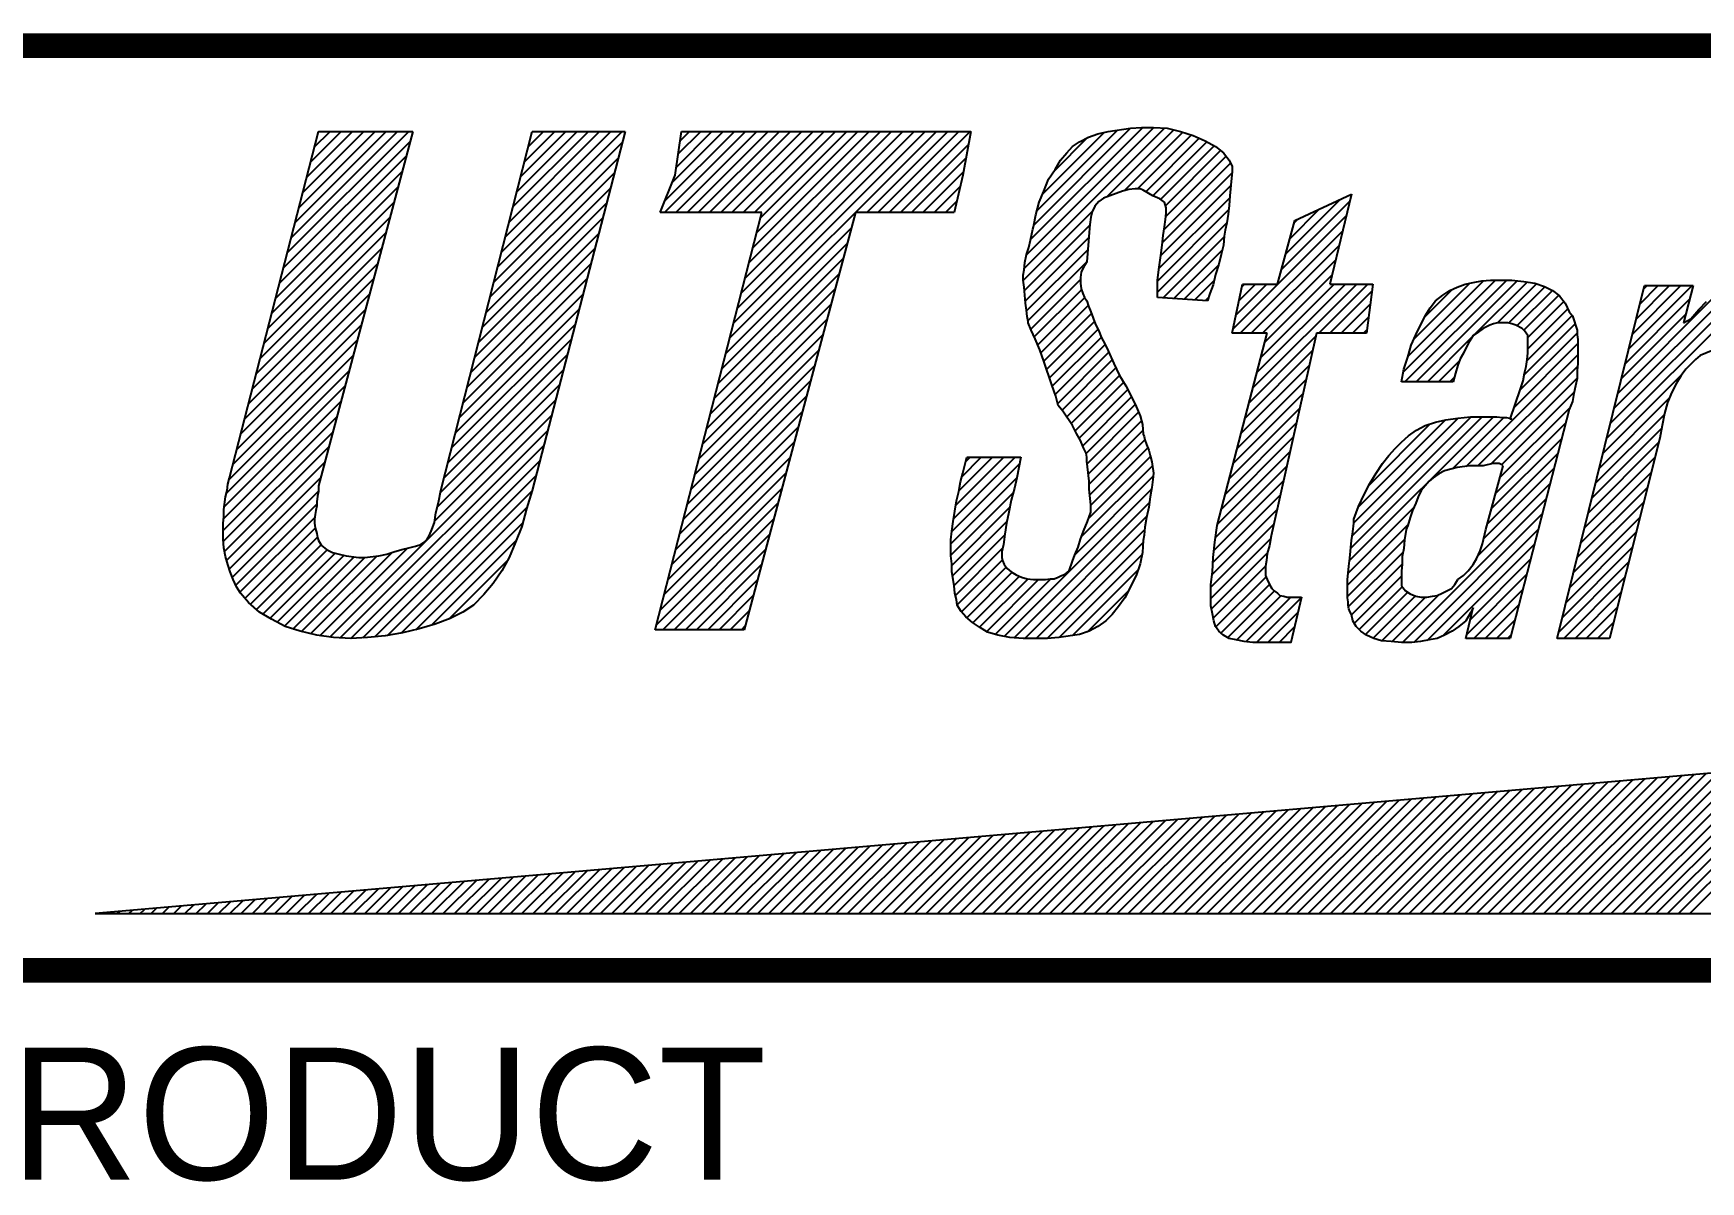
# Model space of a CAD drawing. Header units: millimetres. Extents: x 0 to 297, y 0 to 210.
# Drawn here: x 249.24 to 271.95, y 35.32 to 50.97 of the extents above; entities that cross this region are included whole.
import ezdxf
from ezdxf.enums import TextEntityAlignment as Align

# ---------------------------------------------------------------- set-up
doc = ezdxf.new("R2010")
doc.units = ezdxf.units.MM
doc.header["$LTSCALE"] = 16.335
doc.layers.get('0').update_dxf_attribs({"linetype": 'CONTINUOUS'})
doc.styles.get("Standard").update_dxf_attribs({"font": 'txt', "width": 0.8})

msp = doc.modelspace()

# ---------------------------------------------------------------- linework, layer by layer
at = {"color": 5, "linetype": 'CONTINUOUS'}
for p, q in [((251.909, 44.911), (253.121, 49.63)), ((252.696, 47.974), (254.352, 49.63)), ((252.749, 48.18), (254.199, 49.63)), ((252.802, 48.385), (254.046, 49.63)), ((252.855, 48.591), (253.893, 49.63)), ((252.908, 48.797), (253.74, 49.63)), ((252.96, 49.003), (253.587, 49.63)), ((253.013, 49.209), (253.434, 49.63)), ((253.066, 49.415), (253.281, 49.63)), ((253.119, 49.62), (253.128, 49.63)), ((253.121, 49.63), (254.409, 49.63)), ((254.409, 49.63), (253.121, 44.802)), ((254.788, 44.737), (256.033, 49.63)), ((255.615, 47.986), (257.258, 49.63)), ((255.667, 48.191), (257.105, 49.63)), ((255.719, 48.396), (256.952, 49.63)), ((255.771, 48.602), (256.799, 49.63)), ((255.824, 48.807), (256.646, 49.63)), ((255.876, 49.012), (256.493, 49.63)), ((255.928, 49.217), (256.34, 49.63)), ((255.98, 49.422), (256.187, 49.63)), ((256.032, 49.627), (256.034, 49.63)), ((256.033, 49.63), (257.299, 49.63)), ((257.299, 49.63), (256.033, 44.737)), ((257.837, 48.526), (258.941, 49.63)), ((257.838, 48.679), (258.788, 49.63)), ((257.941, 48.936), (258.635, 49.63)), ((257.981, 49.034), (258.068, 49.63)), ((257.99, 48.526), (259.094, 49.63)), ((257.997, 49.145), (258.482, 49.63)), ((258.023, 49.324), (258.329, 49.63)), ((258.049, 49.503), (258.176, 49.63)), ((258.068, 49.63), (262.007, 49.63)), ((258.143, 48.526), (259.247, 49.63)), ((258.296, 48.526), (259.4, 49.63)), ((258.449, 48.526), (259.553, 49.63)), ((258.602, 48.526), (259.706, 49.63)), ((258.723, 46.812), (261.541, 49.63)), ((258.755, 48.526), (259.859, 49.63)), ((258.776, 47.017), (261.388, 49.63)), ((258.828, 47.223), (261.235, 49.63)), ((258.881, 47.428), (261.082, 49.63)), ((258.908, 48.526), (260.012, 49.63)), ((258.933, 47.633), (260.929, 49.63)), ((258.986, 47.839), (260.776, 49.63)), ((259.038, 48.044), (260.623, 49.63)), ((259.06, 48.526), (260.164, 49.63)), ((259.09, 48.25), (260.47, 49.63)), ((259.143, 48.455), (260.317, 49.63)), ((260.59, 48.526), (261.694, 49.63)), ((260.743, 48.526), (261.847, 49.63)), ((260.896, 48.526), (262, 49.63)), ((262.007, 49.63), (261.899, 49.034)), ((262.734, 47.764), (264.646, 49.675)), ((262.764, 47.946), (264.501, 49.683)), ((262.822, 48.157), (264.349, 49.684)), ((262.867, 48.355), (264.185, 49.673)), ((262.909, 48.55), (264.007, 49.648)), ((262.988, 48.782), (263.822, 49.616)), ((263.138, 49.085), (263.604, 49.551)), ((263.49, 49.489), (263.609, 49.554)), ((263.609, 49.554), (263.739, 49.597)), ((263.739, 49.597), (263.88, 49.63)), ((263.862, 48.738), (264.775, 49.651)), ((263.88, 49.63), (264.183, 49.673)), ((264.101, 48.824), (264.896, 49.62)), ((264.183, 49.673), (264.334, 49.684)), ((264.28, 48.85), (265.013, 49.583)), ((264.334, 49.684), (264.497, 49.684)), ((264.391, 48.808), (265.12, 49.537)), ((264.497, 49.684), (264.681, 49.673)), ((264.681, 49.673), (264.865, 49.63)), ((264.865, 49.63), (265.038, 49.575)), ((265.038, 49.575), (265.2, 49.5)), ((252.59, 47.562), (254.319, 49.291)), ((252.643, 47.768), (254.375, 49.499)), ((255.563, 47.781), (257.26, 49.479)), ((261.049, 48.526), (261.975, 49.452)), ((263.23, 49.24), (263.317, 49.337)), ((263.317, 49.337), (263.393, 49.424)), ((263.393, 49.424), (263.49, 49.489)), ((264.488, 48.752), (265.223, 49.487)), ((264.592, 48.704), (265.322, 49.434)), ((264.662, 48.62), (265.41, 49.369)), ((264.664, 48.47), (265.485, 49.291)), ((265.2, 49.5), (265.341, 49.424)), ((265.341, 49.424), (265.449, 49.337)), ((265.449, 49.337), (265.525, 49.24)), ((252.537, 47.356), (254.263, 49.082)), ((255.458, 47.371), (257.153, 49.066)), ((255.51, 47.576), (257.207, 49.272)), ((261.202, 48.526), (261.941, 49.265)), ((261.355, 48.526), (261.907, 49.078)), ((263.068, 48.98), (263.155, 49.11)), ((263.155, 49.11), (263.23, 49.24)), ((264.619, 48.118), (265.567, 49.066)), ((264.642, 48.294), (265.546, 49.198)), ((265.525, 49.24), (265.568, 49.153)), ((265.568, 49.078), (265.557, 48.991)), ((265.568, 49.153), (265.568, 49.078)), ((252.485, 47.15), (254.208, 48.873)), ((255.406, 47.165), (257.1, 48.859)), ((257.775, 48.526), (257.981, 49.034)), ((261.508, 48.526), (261.863, 48.881)), ((261.899, 49.034), (261.78, 48.526)), ((263.003, 48.818), (263.068, 48.98)), ((264.161, 48.839), (264.075, 48.818)), ((264.248, 48.85), (264.161, 48.839)), ((264.313, 48.85), (264.248, 48.85)), ((264.356, 48.829), (264.313, 48.85)), ((264.486, 48.753), (264.356, 48.829)), ((264.594, 47.941), (265.549, 48.895)), ((265.557, 48.991), (265.536, 48.753)), ((252.432, 46.944), (254.152, 48.665)), ((255.354, 46.96), (257.046, 48.653)), ((261.661, 48.526), (261.817, 48.681)), ((262.895, 48.493), (262.938, 48.666)), ((262.938, 48.666), (263.003, 48.818)), ((263.696, 48.612), (263.663, 48.536)), ((263.75, 48.677), (263.696, 48.612)), ((263.815, 48.72), (263.75, 48.677)), ((264.075, 48.818), (263.815, 48.72)), ((264.583, 48.71), (264.486, 48.753)), ((264.571, 47.764), (265.534, 48.727)), ((264.648, 48.666), (264.583, 48.71)), ((264.67, 48.591), (264.648, 48.666)), ((265.525, 48.623), (265.514, 48.504)), ((265.536, 48.753), (265.525, 48.623)), ((266.24, 47.751), (267.169, 48.68)), ((266.298, 47.962), (267.04, 48.704)), ((266.423, 48.417), (267.192, 48.775)), ((267.192, 48.775), (266.9, 47.551)), ((252.379, 46.739), (254.096, 48.456)), ((255.302, 46.755), (256.993, 48.447)), ((257.71, 42.843), (259.161, 48.526)), ((259.161, 48.526), (257.775, 48.526)), ((260.438, 48.526), (258.923, 42.843)), ((261.78, 48.526), (260.438, 48.526)), ((262.722, 47.599), (263.666, 48.542)), ((262.862, 48.331), (262.895, 48.493)), ((263.642, 48.461), (263.631, 48.363)), ((263.663, 48.536), (263.642, 48.461)), ((264.551, 47.592), (265.519, 48.56)), ((264.551, 47.439), (265.491, 48.379)), ((264.648, 48.331), (264.659, 48.428)), ((264.659, 48.428), (264.67, 48.515)), ((264.67, 48.515), (264.67, 48.591)), ((265.493, 48.385), (265.471, 48.287)), ((265.514, 48.504), (265.493, 48.385)), ((265.58, 46.939), (267.121, 48.479)), ((266.185, 47.551), (266.423, 48.417)), ((266.356, 48.173), (266.754, 48.571)), ((266.414, 48.384), (266.468, 48.438)), ((252.326, 46.533), (254.041, 48.248)), ((255.249, 46.55), (256.94, 48.24)), ((258.671, 46.606), (260.383, 48.318)), ((262.737, 47.461), (263.63, 48.353)), ((262.751, 47.322), (263.614, 48.184)), ((262.797, 48.049), (262.819, 48.147)), ((262.819, 48.147), (262.841, 48.233)), ((262.841, 48.233), (262.852, 48.298)), ((262.852, 48.298), (262.862, 48.331)), ((263.62, 48.255), (263.609, 48.136)), ((263.631, 48.363), (263.62, 48.255)), ((264.616, 48.082), (264.627, 48.212)), ((264.627, 48.212), (264.648, 48.331)), ((264.628, 47.363), (265.459, 48.194)), ((265.46, 48.201), (265.449, 48.082)), ((265.471, 48.287), (265.46, 48.201)), ((265.675, 46.88), (267.073, 48.278)), ((252.273, 46.327), (253.985, 48.039)), ((255.197, 46.345), (256.886, 48.034)), ((258.619, 46.401), (260.327, 48.11)), ((262.743, 47.844), (262.765, 47.952)), ((262.765, 47.952), (262.797, 48.049)), ((262.766, 47.184), (263.6, 48.017)), ((263.609, 48.136), (263.588, 47.855)), ((264.573, 47.779), (264.594, 47.941)), ((264.594, 47.941), (264.616, 48.082)), ((264.772, 47.353), (265.432, 48.014)), ((265.417, 47.952), (265.384, 47.822)), ((265.449, 48.082), (265.417, 47.952)), ((265.828, 46.88), (267.025, 48.077)), ((252.22, 46.121), (253.929, 47.83)), ((255.145, 46.14), (256.833, 47.827)), ((258.514, 45.99), (260.216, 47.692)), ((258.566, 46.196), (260.271, 47.901)), ((262.722, 47.671), (262.733, 47.746)), ((262.733, 47.746), (262.743, 47.844)), ((262.785, 47.05), (263.584, 47.849)), ((263.512, 47.714), (263.501, 47.638)), ((263.544, 47.779), (263.512, 47.714)), ((263.588, 47.855), (263.544, 47.779)), ((264.551, 47.606), (264.573, 47.779)), ((264.915, 47.344), (265.38, 47.809)), ((265.384, 47.822), (265.341, 47.681)), ((265.981, 46.88), (266.977, 47.876)), ((252.167, 45.915), (253.874, 47.622)), ((255.093, 45.935), (256.779, 47.621)), ((258.461, 45.785), (260.16, 47.484)), ((262.722, 47.606), (262.722, 47.671)), ((262.733, 47.508), (262.722, 47.606)), ((262.743, 47.4), (262.733, 47.508)), ((262.825, 46.936), (263.501, 47.612)), ((262.872, 46.831), (263.516, 47.474)), ((263.501, 47.638), (263.501, 47.562)), ((263.501, 47.562), (263.512, 47.487)), ((263.512, 47.487), (263.533, 47.422)), ((264.551, 47.367), (264.551, 47.606)), ((265.059, 47.335), (265.322, 47.598)), ((265.308, 47.541), (265.265, 47.422)), ((265.341, 47.681), (265.308, 47.541)), ((265.568, 46.88), (265.709, 47.551)), ((265.621, 47.132), (266.04, 47.551)), ((265.662, 47.326), (265.887, 47.551)), ((265.702, 47.519), (265.734, 47.551)), ((265.709, 47.551), (266.185, 47.551)), ((265.851, 46.139), (267.264, 47.551)), ((265.905, 46.346), (267.111, 47.551)), ((265.959, 46.552), (266.958, 47.551)), ((266.013, 46.759), (266.929, 47.675)), ((266.746, 46.88), (267.417, 47.551)), ((266.9, 47.551), (267.484, 47.551)), ((267.484, 47.551), (267.397, 46.88)), ((267.898, 46.35), (269.154, 47.606)), ((267.921, 46.22), (269.307, 47.606)), ((267.964, 46.568), (268.992, 47.597)), ((268.041, 46.798), (268.807, 47.565)), ((268.074, 46.22), (269.45, 47.596)), ((268.189, 47.1), (268.57, 47.481)), ((268.436, 47.4), (268.534, 47.465)), ((268.534, 47.465), (268.631, 47.508)), ((268.631, 47.508), (268.74, 47.551)), ((268.74, 47.551), (268.848, 47.573)), ((268.848, 47.573), (268.967, 47.595)), ((268.866, 46.859), (269.585, 47.578)), ((268.967, 47.595), (269.086, 47.606)), ((269.086, 47.606), (269.378, 47.606)), ((269.181, 47.021), (269.715, 47.555)), ((269.332, 47.019), (269.829, 47.516)), ((269.378, 47.606), (269.54, 47.584)), ((269.447, 46.981), (269.93, 47.465)), ((269.54, 47.584), (269.692, 47.562)), ((269.692, 47.562), (269.822, 47.519)), ((269.822, 47.519), (269.93, 47.465)), ((269.93, 47.465), (270.027, 47.389)), ((269.995, 42.724), (271.186, 47.53)), ((270.671, 45.451), (272.763, 47.543)), ((270.721, 45.655), (272.663, 47.597)), ((270.771, 45.858), (272.482, 47.569)), ((270.973, 46.671), (271.831, 47.53)), ((271.023, 46.875), (271.678, 47.53)), ((271.074, 47.078), (271.525, 47.53)), ((271.124, 47.281), (271.372, 47.53)), ((271.174, 47.485), (271.219, 47.53)), ((271.186, 47.53), (271.846, 47.53)), ((271.846, 47.53), (271.716, 47.021)), ((252.114, 45.709), (253.818, 47.413)), ((255.041, 45.729), (256.726, 47.415)), ((258.409, 45.58), (260.105, 47.275)), ((262.754, 47.292), (262.743, 47.4)), ((262.765, 47.194), (262.754, 47.292)), ((262.919, 46.724), (263.558, 47.364)), ((262.963, 46.615), (263.606, 47.259)), ((263.533, 47.422), (263.555, 47.367)), ((263.555, 47.367), (263.588, 47.324)), ((263.588, 47.324), (263.609, 47.248)), ((263.609, 47.248), (263.642, 47.173)), ((265.233, 47.324), (264.551, 47.367)), ((265.203, 47.326), (265.248, 47.371)), ((265.265, 47.422), (265.233, 47.324)), ((266.899, 46.88), (267.471, 47.453)), ((267.052, 46.88), (267.449, 47.277)), ((268.263, 47.227), (268.339, 47.324)), ((268.339, 47.324), (268.436, 47.4)), ((269.542, 46.923), (270.017, 47.398)), ((269.595, 46.823), (270.086, 47.314)), ((270.027, 47.389), (270.103, 47.292)), ((270.103, 47.292), (270.157, 47.173)), ((270.822, 46.061), (272.212, 47.452)), ((270.923, 46.468), (271.798, 47.344)), ((271.922, 47.205), (272.03, 47.313)), ((252.061, 45.504), (253.762, 47.204)), ((254.988, 45.524), (256.672, 47.208)), ((258.356, 45.374), (260.049, 47.067)), ((262.776, 47.108), (262.765, 47.194)), ((262.787, 47.043), (262.776, 47.108)), ((262.787, 47.021), (262.787, 47.043)), ((262.83, 46.924), (262.787, 47.021)), ((263.003, 46.502), (263.65, 47.15)), ((263.041, 46.388), (263.692, 47.039)), ((263.642, 47.173), (263.707, 46.999)), ((267.205, 46.88), (267.426, 47.101)), ((268.068, 46.859), (268.198, 47.119)), ((268.198, 47.119), (268.263, 47.227)), ((269.129, 47.01), (269.075, 46.989)), ((269.183, 47.021), (269.129, 47.01)), ((269.324, 47.021), (269.183, 47.021)), ((269.378, 47.01), (269.324, 47.021)), ((269.432, 46.989), (269.378, 47.01)), ((269.582, 46.504), (270.199, 47.121)), ((269.595, 46.67), (270.139, 47.214)), ((270.157, 47.173), (270.201, 47.119)), ((270.201, 47.119), (270.266, 46.924)), ((270.872, 46.265), (271.746, 47.139)), ((271.716, 47.021), (271.813, 47.075)), ((271.813, 47.075), (271.922, 47.205)), ((251.956, 45.092), (253.651, 46.787)), ((252.009, 45.298), (253.707, 46.996)), ((254.884, 45.114), (256.566, 46.796)), ((254.936, 45.319), (256.619, 47.002)), ((258.304, 45.169), (259.993, 46.858)), ((262.884, 46.805), (262.83, 46.924)), ((262.949, 46.653), (262.884, 46.805)), ((263.079, 46.273), (263.74, 46.933)), ((263.118, 46.159), (263.784, 46.824)), ((263.707, 46.999), (263.75, 46.913)), ((263.75, 46.913), (263.782, 46.826)), ((263.782, 46.826), (263.837, 46.729)), ((265.363, 44.261), (266.044, 46.88)), ((266.044, 46.88), (265.568, 46.88)), ((265.798, 45.932), (266.707, 46.841)), ((266.716, 46.88), (266.131, 44.261)), ((267.397, 46.88), (266.716, 46.88)), ((267.358, 46.88), (267.403, 46.926)), ((268.004, 46.718), (268.068, 46.859)), ((268.227, 46.22), (268.837, 46.83)), ((268.848, 46.848), (268.783, 46.74)), ((268.902, 46.88), (268.848, 46.848)), ((268.988, 46.945), (268.902, 46.88)), ((269.075, 46.989), (268.988, 46.945)), ((269.519, 46.945), (269.432, 46.989)), ((269.492, 46.109), (270.266, 46.882)), ((269.551, 46.913), (269.519, 46.945)), ((269.547, 46.316), (270.238, 47.007)), ((269.595, 46.848), (269.551, 46.913)), ((269.595, 46.61), (269.595, 46.848)), ((270.266, 46.924), (270.266, 46.859)), ((270.266, 46.859), (270.276, 46.794)), ((270.276, 46.794), (270.276, 46.469)), ((251.903, 44.886), (253.595, 46.579)), ((254.832, 44.909), (256.512, 46.589)), ((258.252, 44.963), (259.938, 46.649)), ((263.003, 46.502), (262.949, 46.653)), ((263.158, 46.046), (263.838, 46.726)), ((263.191, 45.925), (263.888, 46.623)), ((263.837, 46.729), (263.88, 46.642)), ((263.88, 46.642), (263.956, 46.469)), ((265.744, 45.725), (266.663, 46.644)), ((267.906, 46.393), (267.96, 46.556)), ((267.96, 46.556), (268.004, 46.718)), ((268.718, 46.61), (268.675, 46.534)), ((268.783, 46.74), (268.718, 46.61)), ((268.757, 45.067), (270.276, 46.587)), ((269.413, 45.876), (270.276, 46.74)), ((269.584, 46.523), (269.595, 46.61)), ((271.943, 46.577), (271.878, 46.523)), ((272.095, 46.642), (271.943, 46.577)), ((251.867, 44.697), (253.54, 46.37)), ((254.782, 44.706), (256.459, 46.383)), ((258.199, 44.758), (259.882, 46.441)), ((263.111, 46.177), (263.003, 46.502)), ((263.251, 45.833), (263.935, 46.517)), ((263.314, 45.743), (263.983, 46.411)), ((263.956, 46.469), (264.031, 46.307)), ((265.69, 45.518), (266.619, 46.447)), ((267.874, 46.22), (267.906, 46.393)), ((268.38, 46.22), (268.663, 46.503)), ((268.61, 46.339), (268.577, 46.22)), ((268.642, 46.447), (268.61, 46.339)), ((268.675, 46.534), (268.642, 46.447)), ((268.916, 45.073), (270.272, 46.429)), ((269.53, 46.231), (269.551, 46.339)), ((269.551, 46.339), (269.573, 46.426)), ((269.573, 46.426), (269.584, 46.523)), ((270.276, 46.469), (270.266, 46.372)), ((270.266, 46.372), (270.266, 46.263)), ((271.748, 46.393), (271.683, 46.307)), ((271.878, 46.523), (271.748, 46.393)), ((251.838, 44.515), (253.484, 46.161)), ((254.741, 44.512), (256.405, 46.176)), ((258.147, 44.553), (259.826, 46.232)), ((263.165, 46.025), (263.111, 46.177)), ((263.375, 45.651), (264.031, 46.307)), ((263.429, 45.552), (264.089, 46.212)), ((263.483, 45.452), (264.145, 46.115)), ((264.031, 46.307), (264.118, 46.166)), ((264.118, 46.166), (264.194, 46.025)), ((265.636, 45.312), (266.575, 46.251)), ((268.577, 46.22), (267.874, 46.22)), ((268.533, 46.22), (268.594, 46.281)), ((269.095, 45.1), (270.266, 46.27)), ((269.356, 45.712), (269.497, 46.123)), ((269.497, 46.123), (269.53, 46.231)), ((270.244, 46.166), (270.222, 46.058)), ((270.266, 46.263), (270.244, 46.166)), ((270.62, 45.248), (271.697, 46.325)), ((271.619, 46.199), (271.554, 46.08)), ((271.683, 46.307), (271.619, 46.199)), ((251.83, 44.355), (253.428, 45.953)), ((254.705, 44.323), (256.352, 45.97)), ((258.094, 44.347), (259.771, 46.024)), ((263.198, 45.896), (263.165, 46.025)), ((263.263, 45.82), (263.198, 45.896)), ((263.532, 45.349), (264.198, 46.015)), ((263.578, 45.242), (264.247, 45.911)), ((264.194, 46.025), (264.259, 45.885)), ((264.259, 45.885), (264.313, 45.755)), ((265.582, 45.105), (266.531, 46.054)), ((269.238, 45.089), (270.226, 46.078)), ((270.201, 45.95), (270.157, 45.841)), ((270.222, 46.058), (270.201, 45.95)), ((270.57, 45.045), (271.522, 45.996)), ((271.499, 45.939), (271.456, 45.787)), ((271.554, 46.08), (271.499, 45.939)), ((251.823, 44.194), (253.373, 45.744)), ((253.277, 42.742), (256.299, 45.764)), ((258.042, 44.142), (259.715, 45.815)), ((263.393, 45.625), (263.263, 45.82)), ((263.592, 45.104), (264.292, 45.804)), ((263.609, 44.967), (264.331, 45.689)), ((264.313, 45.755), (264.345, 45.636)), ((265.475, 44.691), (266.443, 45.66)), ((265.528, 44.898), (266.487, 45.857)), ((267.167, 43.783), (269.128, 45.744)), ((267.182, 43.952), (268.975, 45.744)), ((267.205, 44.127), (268.822, 45.744)), ((267.224, 44.299), (268.648, 45.723)), ((267.287, 44.515), (268.47, 45.699)), ((268.198, 45.625), (268.339, 45.668)), ((268.339, 45.668), (268.48, 45.701)), ((268.48, 45.701), (268.642, 45.722)), ((268.574, 45.037), (269.27, 45.733)), ((268.642, 45.722), (268.815, 45.744)), ((268.815, 45.744), (269.172, 45.744)), ((269.157, 44.703), (270.11, 45.655)), ((269.172, 45.744), (269.248, 45.733)), ((269.215, 44.914), (270.167, 45.866)), ((269.248, 45.733), (269.302, 45.733)), ((269.302, 45.733), (269.346, 45.722)), ((269.346, 45.722), (269.378, 45.712)), ((270.157, 45.841), (269.356, 42.724)), ((269.378, 45.712), (269.356, 45.712)), ((270.52, 44.841), (271.454, 45.776)), ((271.456, 45.787), (271.424, 45.625)), ((251.826, 44.044), (253.317, 45.535)), ((253.419, 42.731), (256.245, 45.557)), ((257.99, 43.936), (259.66, 45.607)), ((263.447, 45.517), (263.393, 45.625)), ((263.501, 45.419), (263.447, 45.517)), ((263.544, 45.322), (263.501, 45.419)), ((263.62, 44.825), (264.352, 45.557)), ((263.628, 44.68), (264.378, 45.43)), ((264.345, 45.636), (264.356, 45.506)), ((264.356, 45.506), (264.367, 45.473)), ((264.367, 45.473), (264.378, 45.43)), ((264.378, 45.43), (264.399, 45.365)), ((265.421, 44.484), (266.399, 45.463)), ((267.428, 44.809), (268.264, 45.645)), ((267.874, 45.398), (267.971, 45.484)), ((267.971, 45.484), (268.079, 45.56)), ((268.079, 45.56), (268.198, 45.625)), ((269.099, 44.492), (270.057, 45.449)), ((270.469, 44.638), (271.416, 45.585)), ((271.391, 45.452), (270.709, 42.724)), ((271.424, 45.625), (271.391, 45.452)), ((251.843, 43.908), (253.261, 45.327)), ((253.565, 42.724), (256.192, 45.351)), ((257.937, 43.731), (259.604, 45.398)), ((263.577, 45.246), (263.544, 45.322)), ((263.588, 45.192), (263.577, 45.246)), ((263.613, 44.359), (264.456, 45.203)), ((263.642, 44.541), (264.419, 45.319)), ((264.399, 45.365), (264.432, 45.289)), ((264.432, 45.289), (264.453, 45.214)), ((264.453, 45.214), (264.475, 45.127)), ((265.367, 44.278), (266.355, 45.266)), ((267.614, 45.105), (267.7, 45.214)), ((267.7, 45.214), (267.787, 45.311)), ((267.787, 45.311), (267.874, 45.398)), ((269.041, 44.281), (270.004, 45.243)), ((270.419, 44.435), (271.376, 45.392)), ((251.872, 43.784), (253.206, 45.118)), ((253.726, 42.732), (256.138, 45.144)), ((257.832, 43.32), (259.493, 44.981)), ((257.885, 43.526), (259.548, 45.189)), ((261.747, 44.176), (262.672, 45.101)), ((261.776, 44.358), (262.61, 45.192)), ((261.804, 44.538), (262.457, 45.192)), ((261.846, 44.734), (262.304, 45.192)), ((261.867, 44.856), (261.899, 44.976)), ((261.886, 44.926), (262.151, 45.192)), ((261.899, 44.976), (261.953, 45.192)), ((261.938, 45.132), (261.998, 45.192)), ((261.953, 45.192), (262.689, 45.192)), ((262.689, 45.192), (262.635, 44.911)), ((263.512, 44.106), (264.482, 45.076)), ((263.588, 45.138), (263.588, 45.192)), ((263.598, 45.062), (263.588, 45.138)), ((263.62, 44.867), (263.598, 45.062)), ((264.475, 45.127), (264.497, 44.976)), ((264.497, 44.976), (264.486, 44.889)), ((265.339, 44.097), (266.311, 45.069)), ((267.441, 44.835), (267.527, 44.976)), ((267.527, 44.976), (267.614, 45.105)), ((268.458, 45.008), (268.382, 44.965)), ((268.631, 45.051), (268.458, 45.008)), ((268.804, 45.073), (268.631, 45.051)), ((268.988, 45.073), (268.804, 45.073)), ((269.118, 45.105), (268.988, 45.073)), ((268.992, 44.079), (269.951, 45.037)), ((269.021, 44.207), (269.259, 45.073)), ((269.205, 45.105), (269.118, 45.105)), ((269.248, 45.084), (269.205, 45.105)), ((269.259, 45.073), (269.248, 45.084)), ((270.318, 44.028), (271.274, 44.984)), ((270.368, 44.231), (271.325, 45.188)), ((251.877, 44.737), (251.888, 44.824)), ((251.888, 44.824), (251.909, 44.911)), ((251.908, 43.668), (253.15, 44.91)), ((253.121, 44.802), (253.121, 44.727)), ((253.891, 42.744), (256.085, 44.938)), ((257.78, 43.115), (259.437, 44.772)), ((261.737, 44.013), (262.635, 44.911)), ((261.845, 44.727), (261.867, 44.856)), ((262.463, 42.75), (264.471, 44.759)), ((262.603, 44.77), (262.559, 44.608)), ((262.635, 44.911), (262.603, 44.77)), ((263.428, 43.869), (264.491, 44.932)), ((263.62, 44.759), (263.62, 44.867)), ((263.642, 44.543), (263.62, 44.759)), ((264.475, 44.781), (264.453, 44.651)), ((264.486, 44.889), (264.475, 44.781)), ((265.319, 43.923), (266.267, 44.872)), ((267.365, 44.683), (267.441, 44.835)), ((268.252, 44.867), (268.144, 44.737)), ((268.307, 44.911), (268.252, 44.867)), ((268.382, 44.965), (268.307, 44.911)), ((268.916, 43.85), (269.898, 44.832)), ((270.268, 43.825), (271.223, 44.78)), ((251.833, 44.478), (251.855, 44.651)), ((251.855, 44.651), (251.877, 44.737)), ((251.951, 43.557), (253.121, 44.728)), ((251.997, 43.45), (253.1, 44.553)), ((253.1, 44.532), (253.089, 44.467)), ((253.111, 44.662), (253.1, 44.586)), ((253.1, 44.586), (253.1, 44.532)), ((253.121, 44.727), (253.111, 44.662)), ((254.062, 42.762), (256.031, 44.731)), ((254.249, 42.796), (255.964, 44.511)), ((254.723, 44.434), (254.756, 44.575)), ((254.756, 44.575), (254.788, 44.737)), ((256.033, 44.737), (255.957, 44.488)), ((257.727, 42.91), (259.381, 44.564)), ((261.737, 43.86), (262.587, 44.709)), ((261.791, 44.456), (261.813, 44.597)), ((261.813, 44.597), (261.845, 44.727)), ((262.559, 44.608), (262.527, 44.445)), ((262.597, 42.732), (264.442, 44.576)), ((263.642, 44.445), (263.642, 44.543)), ((264.453, 44.651), (264.432, 44.51)), ((265.305, 43.756), (266.223, 44.675)), ((267.224, 44.348), (267.289, 44.521)), ((267.289, 44.521), (267.365, 44.683)), ((267.889, 42.67), (269.845, 44.626)), ((268.068, 44.564), (268.025, 44.467)), ((268.101, 44.651), (268.068, 44.564)), ((268.144, 44.737), (268.101, 44.651)), ((270.217, 43.621), (271.172, 44.577)), ((251.823, 44.294), (251.833, 44.38)), ((251.823, 44.077), (251.823, 44.294)), ((251.833, 44.38), (251.833, 44.478)), ((252.053, 43.354), (253.071, 44.372)), ((253.078, 44.413), (253.067, 44.348)), ((253.067, 44.348), (253.067, 44.294)), ((253.067, 44.294), (253.078, 44.229)), ((253.089, 44.467), (253.078, 44.413)), ((254.448, 42.843), (255.906, 44.3)), ((254.669, 44.207), (254.702, 44.304)), ((254.702, 44.304), (254.723, 44.434)), ((255.957, 44.488), (255.892, 44.25)), ((257.814, 42.843), (259.326, 44.355)), ((261.748, 43.718), (262.54, 44.51)), ((261.748, 44.185), (261.769, 44.315)), ((261.759, 43.576), (262.499, 44.316)), ((261.769, 44.315), (261.791, 44.456)), ((262.494, 44.294), (262.473, 44.142)), ((262.527, 44.445), (262.494, 44.294)), ((262.743, 42.724), (264.403, 44.384)), ((263.544, 44.185), (263.598, 44.315)), ((263.598, 44.315), (263.642, 44.445)), ((264.399, 44.369), (264.378, 44.24)), ((264.432, 44.51), (264.399, 44.369)), ((265.292, 43.591), (266.18, 44.478)), ((267.148, 43.612), (268.043, 44.506)), ((267.213, 44.175), (267.224, 44.294)), ((267.224, 44.294), (267.224, 44.348)), ((267.993, 44.369), (267.96, 44.261)), ((268.025, 44.467), (267.993, 44.369)), ((268.045, 42.673), (269.792, 44.42)), ((270.167, 43.418), (271.121, 44.373)), ((251.833, 43.958), (251.823, 44.077)), ((252.121, 43.269), (253.079, 44.226)), ((252.195, 43.189), (253.109, 44.104)), ((253.078, 44.229), (253.1, 44.153)), ((253.1, 44.153), (253.111, 44.099)), ((253.111, 44.099), (253.121, 44.056)), ((254.561, 44.034), (254.604, 44.077)), ((254.604, 44.077), (254.637, 44.131)), ((254.637, 44.131), (254.669, 44.207)), ((255.892, 44.25), (255.806, 44.034)), ((257.967, 42.843), (259.27, 44.146)), ((261.737, 44.066), (261.748, 44.185)), ((261.737, 43.85), (261.737, 44.066)), ((261.779, 43.444), (262.472, 44.136)), ((262.473, 44.142), (262.451, 44.001)), ((262.896, 42.724), (264.374, 44.202)), ((263.469, 43.969), (263.501, 44.077)), ((263.501, 44.077), (263.544, 44.185)), ((264.367, 44.131), (264.356, 44.056)), ((264.378, 44.24), (264.367, 44.131)), ((265.276, 43.422), (266.136, 44.282)), ((265.276, 43.269), (266.093, 44.086)), ((265.33, 44.034), (265.363, 44.261)), ((266.099, 44.12), (266.077, 43.991)), ((266.131, 44.261), (266.099, 44.12)), ((267.138, 43.448), (267.964, 44.275)), ((267.138, 43.295), (267.918, 44.076)), ((267.192, 44.056), (267.213, 44.175)), ((267.917, 44.066), (267.906, 43.947)), ((267.939, 44.207), (267.917, 44.066)), ((267.96, 44.261), (267.939, 44.207)), ((268.222, 42.697), (269.739, 44.214)), ((268.978, 44.012), (269.021, 44.207)), ((270.117, 43.215), (271.07, 44.169)), ((251.855, 43.839), (251.833, 43.958)), ((251.888, 43.731), (251.855, 43.839)), ((252.277, 43.119), (253.158, 44)), ((252.366, 43.054), (253.242, 43.93)), ((252.461, 42.997), (253.349, 43.885)), ((252.56, 42.943), (253.473, 43.856)), ((252.66, 42.89), (253.607, 43.837)), ((252.893, 42.817), (253.924, 43.848)), ((253.016, 42.787), (254.125, 43.896)), ((253.121, 44.056), (253.165, 43.991)), ((253.143, 42.761), (254.336, 43.954)), ((253.165, 43.991), (253.23, 43.936)), ((253.23, 43.936), (253.316, 43.893)), ((253.316, 43.893), (253.403, 43.872)), ((253.403, 43.872), (253.5, 43.85)), ((253.5, 43.85), (253.673, 43.828)), ((253.749, 43.828), (253.944, 43.85)), ((253.944, 43.85), (254.052, 43.872)), ((254.052, 43.872), (254.15, 43.904)), ((254.15, 43.904), (254.258, 43.936)), ((254.258, 43.936), (254.355, 43.958)), ((254.355, 43.958), (254.442, 43.98)), ((254.442, 43.98), (254.518, 44.001)), ((254.518, 44.001), (254.561, 44.034)), ((254.663, 42.904), (255.814, 44.056)), ((255.806, 44.034), (255.719, 43.828)), ((258.12, 42.843), (259.215, 43.938)), ((261.748, 43.742), (261.737, 43.85)), ((261.799, 43.31), (262.44, 43.951)), ((262.451, 44.001), (262.429, 43.904)), ((262.429, 43.904), (262.429, 43.828)), ((263.049, 42.724), (264.354, 44.03)), ((263.213, 42.736), (264.338, 43.861)), ((263.393, 43.774), (263.425, 43.861)), ((263.425, 43.861), (263.469, 43.969)), ((264.345, 43.893), (264.313, 43.742)), ((264.356, 44.056), (264.345, 43.893)), ((265.285, 43.125), (266.045, 43.885)), ((265.308, 43.828), (265.33, 44.034)), ((266.044, 43.882), (266.034, 43.785)), ((266.077, 43.991), (266.044, 43.882)), ((267.153, 43.157), (267.897, 43.901)), ((267.17, 43.817), (267.192, 44.056)), ((267.906, 43.947), (267.884, 43.839)), ((267.884, 43.839), (267.884, 43.731)), ((268.436, 42.758), (269.686, 44.008)), ((268.902, 43.817), (268.945, 43.915)), ((268.945, 43.915), (268.978, 44.012)), ((270.066, 43.011), (271.019, 43.965)), ((251.92, 43.633), (251.888, 43.731)), ((251.963, 43.525), (251.92, 43.633)), ((252.775, 42.852), (253.752, 43.828)), ((253.673, 43.828), (253.749, 43.828)), ((254.9, 42.988), (255.696, 43.784)), ((255.622, 43.644), (255.503, 43.471)), ((255.719, 43.828), (255.622, 43.644)), ((258.273, 42.843), (259.159, 43.729)), ((261.748, 43.633), (261.748, 43.742)), ((261.769, 43.525), (261.748, 43.633)), ((261.823, 43.181), (262.438, 43.796)), ((261.882, 43.087), (262.49, 43.695)), ((261.954, 43.006), (262.572, 43.625)), ((262.429, 43.828), (262.44, 43.785)), ((262.44, 43.785), (262.462, 43.731)), ((262.462, 43.731), (262.505, 43.677)), ((262.505, 43.677), (262.559, 43.633)), ((262.559, 43.633), (262.624, 43.59)), ((263.295, 43.601), (263.349, 43.644)), ((263.349, 43.644), (263.393, 43.774)), ((263.394, 42.764), (264.283, 43.653)), ((264.313, 43.742), (264.259, 43.579)), ((265.276, 43.46), (265.298, 43.633)), ((265.298, 43.633), (265.308, 43.828)), ((265.311, 42.998), (266.023, 43.71)), ((266.034, 43.785), (266.023, 43.709)), ((266.023, 43.709), (266.023, 43.579)), ((267.138, 43.525), (267.148, 43.612)), ((267.148, 43.612), (267.159, 43.709)), ((267.159, 43.709), (267.17, 43.817)), ((267.193, 43.044), (267.884, 43.736)), ((267.884, 43.731), (267.874, 43.644)), ((267.874, 43.644), (267.874, 43.439)), ((268.718, 43.579), (268.783, 43.644)), ((268.783, 43.644), (268.848, 43.731)), ((268.809, 42.978), (269.633, 43.802)), ((268.848, 43.731), (268.902, 43.817)), ((270.016, 42.808), (270.968, 43.761)), ((252.007, 43.428), (251.963, 43.525)), ((252.061, 43.341), (252.007, 43.428)), ((255.503, 43.471), (255.373, 43.32)), ((258.426, 42.843), (259.103, 43.521)), ((261.78, 43.439), (261.769, 43.525)), ((261.791, 43.341), (261.78, 43.439)), ((262.036, 42.936), (262.671, 43.57)), ((262.128, 42.875), (262.788, 43.534)), ((262.224, 42.817), (262.932, 43.525)), ((262.339, 42.779), (263.096, 43.536)), ((262.624, 43.59), (262.7, 43.558)), ((262.7, 43.558), (262.776, 43.536)), ((262.776, 43.536), (262.862, 43.525)), ((262.862, 43.525), (263.025, 43.525)), ((263.025, 43.525), (263.09, 43.536)), ((263.09, 43.536), (263.144, 43.536)), ((263.144, 43.536), (263.198, 43.558)), ((263.198, 43.558), (263.241, 43.579)), ((263.241, 43.579), (263.295, 43.601)), ((264.259, 43.579), (264.107, 43.276)), ((265.276, 43.168), (265.276, 43.46)), ((265.346, 42.88), (266.029, 43.563)), ((265.415, 42.796), (266.078, 43.459)), ((266.023, 43.579), (266.044, 43.525)), ((266.044, 43.525), (266.077, 43.46)), ((266.077, 43.46), (266.109, 43.406)), ((266.109, 43.406), (266.142, 43.374)), ((267.138, 43.276), (267.138, 43.525)), ((267.232, 42.93), (267.874, 43.572)), ((267.299, 42.844), (267.882, 43.428)), ((267.874, 43.439), (267.928, 43.374)), ((268.491, 43.374), (268.556, 43.406)), ((268.556, 43.406), (268.599, 43.46)), ((268.599, 43.46), (268.642, 43.525)), ((268.642, 43.525), (268.718, 43.579)), ((268.763, 42.779), (269.581, 43.597)), ((268.861, 42.724), (269.528, 43.391)), ((270.085, 42.724), (270.917, 43.557)), ((252.169, 43.211), (252.061, 43.341)), ((252.32, 43.081), (252.169, 43.211)), ((255.232, 43.179), (255.091, 43.081)), ((255.373, 43.32), (255.232, 43.179)), ((258.579, 42.843), (259.048, 43.312)), ((261.813, 43.255), (261.791, 43.341)), ((261.823, 43.179), (261.813, 43.255)), ((261.877, 43.092), (261.823, 43.179)), ((263.598, 42.814), (264.155, 43.371)), ((264.021, 43.157), (263.934, 43.049)), ((264.107, 43.276), (264.021, 43.157)), ((265.298, 43.06), (265.276, 43.168)), ((265.507, 42.735), (266.144, 43.372)), ((265.627, 42.702), (266.231, 43.306)), ((265.756, 42.679), (266.365, 43.287)), ((265.901, 42.67), (266.508, 43.277)), ((266.142, 43.374), (266.185, 43.341)), ((266.185, 43.341), (266.218, 43.309)), ((266.218, 43.309), (266.272, 43.298)), ((266.272, 43.298), (266.315, 43.287)), ((266.315, 43.287), (266.51, 43.287)), ((266.51, 43.287), (266.369, 42.67)), ((267.148, 43.222), (267.138, 43.276)), ((267.148, 43.179), (267.148, 43.222)), ((267.159, 43.125), (267.148, 43.179)), ((267.384, 42.777), (267.96, 43.352)), ((267.488, 42.727), (268.061, 43.301)), ((267.605, 42.692), (268.2, 43.287)), ((267.746, 42.68), (268.389, 43.323)), ((267.928, 43.374), (267.993, 43.33)), ((267.993, 43.33), (268.068, 43.298)), ((268.068, 43.298), (268.144, 43.287)), ((268.144, 43.287), (268.22, 43.287)), ((268.22, 43.287), (268.296, 43.298)), ((268.296, 43.298), (268.361, 43.309)), ((268.361, 43.309), (268.426, 43.341)), ((268.426, 43.341), (268.491, 43.374)), ((269.014, 42.724), (269.475, 43.185)), ((270.238, 42.724), (270.867, 43.353)), ((270.391, 42.724), (270.816, 43.149)), ((252.483, 42.984), (252.32, 43.081)), ((252.667, 42.887), (252.483, 42.984)), ((254.918, 42.995), (254.712, 42.919)), ((255.091, 43.081), (254.918, 42.995)), ((258.732, 42.843), (258.992, 43.104)), ((261.942, 43.016), (261.877, 43.092)), ((262.029, 42.941), (261.942, 43.016)), ((262.126, 42.876), (262.029, 42.941)), ((263.847, 42.962), (263.739, 42.887)), ((263.934, 43.049), (263.847, 42.962)), ((265.319, 42.962), (265.298, 43.06)), ((265.341, 42.887), (265.319, 42.962)), ((266.054, 42.67), (266.462, 43.079)), ((267.17, 43.092), (267.159, 43.125)), ((267.192, 43.049), (267.17, 43.092)), ((267.213, 42.962), (267.192, 43.049)), ((267.257, 42.887), (267.213, 42.962)), ((268.75, 42.962), (268.653, 42.887)), ((268.75, 42.724), (268.848, 43.146)), ((268.815, 43.071), (268.75, 42.962)), ((268.837, 43.114), (268.815, 43.071)), ((268.848, 43.146), (268.837, 43.114)), ((269.167, 42.724), (269.422, 42.979)), ((270.544, 42.724), (270.765, 42.945)), ((252.872, 42.822), (252.667, 42.887)), ((253.1, 42.768), (252.872, 42.822)), ((253.327, 42.735), (253.1, 42.768)), ((253.565, 42.724), (253.327, 42.735)), ((253.792, 42.735), (253.565, 42.724)), ((254.031, 42.757), (253.792, 42.735)), ((254.269, 42.8), (254.031, 42.757)), ((254.496, 42.854), (254.269, 42.8)), ((254.712, 42.919), (254.496, 42.854)), ((258.923, 42.843), (257.71, 42.843)), ((258.885, 42.843), (258.936, 42.895)), ((262.235, 42.811), (262.126, 42.876)), ((262.375, 42.768), (262.235, 42.811)), ((262.538, 42.735), (262.375, 42.768)), ((262.722, 42.724), (262.538, 42.735)), ((263.046, 42.724), (262.722, 42.724)), ((263.209, 42.735), (263.046, 42.724)), ((263.49, 42.778), (263.209, 42.735)), ((263.62, 42.822), (263.49, 42.778)), ((263.739, 42.887), (263.62, 42.822)), ((265.384, 42.822), (265.341, 42.887)), ((265.449, 42.768), (265.384, 42.822)), ((265.525, 42.724), (265.449, 42.768)), ((265.622, 42.703), (265.525, 42.724)), ((265.731, 42.681), (265.622, 42.703)), ((266.207, 42.67), (266.417, 42.881)), ((267.322, 42.822), (267.257, 42.887)), ((267.397, 42.768), (267.322, 42.822)), ((267.495, 42.724), (267.397, 42.768)), ((267.603, 42.692), (267.495, 42.724)), ((268.252, 42.703), (268.133, 42.681)), ((268.361, 42.724), (268.252, 42.703)), ((268.458, 42.768), (268.361, 42.724)), ((268.566, 42.822), (268.458, 42.768)), ((268.653, 42.887), (268.566, 42.822)), ((269.356, 42.724), (268.75, 42.724)), ((269.32, 42.724), (269.369, 42.773)), ((270.709, 42.724), (269.995, 42.724)), ((270.697, 42.724), (270.714, 42.741)), ((265.85, 42.67), (265.731, 42.681)), ((266.369, 42.67), (265.85, 42.67)), ((266.36, 42.67), (266.372, 42.682)), ((267.733, 42.681), (267.603, 42.692)), ((267.874, 42.67), (267.733, 42.681)), ((268.014, 42.67), (267.874, 42.67)), ((268.133, 42.681), (268.014, 42.67)), ((281.717, 41.724), (250.08, 38.975)), ((270.119, 38.975), (272.026, 40.882)), ((270.272, 38.975), (272.193, 40.896)), ((270.425, 38.975), (272.361, 40.911)), ((270.578, 38.975), (272.528, 40.925)), ((270.73, 38.975), (272.696, 40.94)), ((270.883, 38.975), (272.863, 40.954)), ((271.036, 38.975), (273.031, 40.969)), ((271.189, 38.975), (273.198, 40.984)), ((271.342, 38.975), (273.366, 40.998)), ((271.495, 38.975), (273.533, 41.013)), ((271.648, 38.975), (273.701, 41.027)), ((271.801, 38.975), (273.868, 41.042)), ((267.824, 38.975), (269.513, 40.663)), ((267.977, 38.975), (269.68, 40.678)), ((268.13, 38.975), (269.848, 40.692)), ((268.283, 38.975), (270.015, 40.707)), ((268.436, 38.975), (270.183, 40.722)), ((268.589, 38.975), (270.35, 40.736)), ((268.742, 38.975), (270.518, 40.751)), ((268.895, 38.975), (270.685, 40.765)), ((269.048, 38.975), (270.853, 40.78)), ((269.201, 38.975), (271.021, 40.794)), ((269.354, 38.975), (271.188, 40.809)), ((269.507, 38.975), (271.356, 40.823)), ((269.66, 38.975), (271.523, 40.838)), ((269.813, 38.975), (271.691, 40.853)), ((269.966, 38.975), (271.858, 40.867)), ((265.377, 38.975), (266.833, 40.43)), ((265.53, 38.975), (267, 40.445)), ((265.683, 38.975), (267.168, 40.46)), ((265.836, 38.975), (267.335, 40.474)), ((265.989, 38.975), (267.503, 40.489)), ((266.142, 38.975), (267.67, 40.503)), ((266.295, 38.975), (267.838, 40.518)), ((266.448, 38.975), (268.005, 40.532)), ((266.601, 38.975), (268.173, 40.547)), ((266.753, 38.975), (268.34, 40.561)), ((266.906, 38.975), (268.508, 40.576)), ((267.059, 38.975), (268.675, 40.591)), ((267.212, 38.975), (268.843, 40.605)), ((267.365, 38.975), (269.01, 40.62)), ((267.518, 38.975), (269.178, 40.634)), ((267.671, 38.975), (269.345, 40.649)), ((262.929, 38.975), (264.152, 40.198)), ((263.082, 38.975), (264.32, 40.212)), ((263.235, 38.975), (264.487, 40.227)), ((263.388, 38.975), (264.655, 40.241)), ((263.541, 38.975), (264.822, 40.256)), ((263.694, 38.975), (264.99, 40.27)), ((263.847, 38.975), (265.157, 40.285)), ((264, 38.975), (265.325, 40.299)), ((264.153, 38.975), (265.492, 40.314)), ((264.306, 38.975), (265.66, 40.329)), ((264.459, 38.975), (265.827, 40.343)), ((264.612, 38.975), (265.995, 40.358)), ((264.765, 38.975), (266.162, 40.372)), ((264.918, 38.975), (266.33, 40.387)), ((265.071, 38.975), (266.498, 40.401)), ((265.224, 38.975), (266.665, 40.416)), ((260.635, 38.975), (261.639, 39.979)), ((260.788, 38.975), (261.807, 39.994)), ((260.941, 38.975), (261.975, 40.008)), ((261.094, 38.975), (262.142, 40.023)), ((261.247, 38.975), (262.31, 40.037)), ((261.4, 38.975), (262.477, 40.052)), ((261.553, 38.975), (262.645, 40.067)), ((261.706, 38.975), (262.812, 40.081)), ((261.859, 38.975), (262.98, 40.096)), ((262.012, 38.975), (263.147, 40.11)), ((262.165, 38.975), (263.315, 40.125)), ((262.318, 38.975), (263.482, 40.139)), ((262.471, 38.975), (263.65, 40.154)), ((262.623, 38.975), (263.817, 40.168)), ((262.776, 38.975), (263.985, 40.183)), ((258.188, 38.975), (258.959, 39.746)), ((258.341, 38.975), (259.127, 39.761)), ((258.494, 38.975), (259.294, 39.775)), ((258.646, 38.975), (259.462, 39.79)), ((258.799, 38.975), (259.629, 39.804)), ((258.952, 38.975), (259.797, 39.819)), ((259.105, 38.975), (259.964, 39.834)), ((259.258, 38.975), (260.132, 39.848)), ((259.411, 38.975), (260.299, 39.863)), ((259.564, 38.975), (260.467, 39.877)), ((259.717, 38.975), (260.634, 39.892)), ((259.87, 38.975), (260.802, 39.906)), ((260.023, 38.975), (260.969, 39.921)), ((260.176, 38.975), (261.137, 39.936)), ((260.329, 38.975), (261.304, 39.95)), ((260.482, 38.975), (261.472, 39.965)), ((255.893, 38.975), (256.446, 39.528)), ((256.046, 38.975), (256.614, 39.542)), ((256.199, 38.975), (256.781, 39.557)), ((256.352, 38.975), (256.949, 39.572)), ((256.505, 38.975), (257.116, 39.586)), ((256.658, 38.975), (257.284, 39.601)), ((256.811, 38.975), (257.451, 39.615)), ((256.964, 38.975), (257.619, 39.63)), ((257.117, 38.975), (257.787, 39.644)), ((257.27, 38.975), (257.954, 39.659)), ((257.423, 38.975), (258.122, 39.673)), ((257.576, 38.975), (258.289, 39.688)), ((257.729, 38.975), (258.457, 39.703)), ((257.882, 38.975), (258.624, 39.717)), ((258.035, 38.975), (258.792, 39.732)), ((253.446, 38.975), (253.766, 39.295)), ((253.599, 38.975), (253.934, 39.31)), ((253.752, 38.975), (254.101, 39.324)), ((253.905, 38.975), (254.269, 39.339)), ((254.058, 38.975), (254.436, 39.353)), ((254.211, 38.975), (254.604, 39.368)), ((254.364, 38.975), (254.771, 39.382)), ((254.517, 38.975), (254.939, 39.397)), ((254.669, 38.975), (255.106, 39.411)), ((254.822, 38.975), (255.274, 39.426)), ((254.975, 38.975), (255.441, 39.441)), ((255.128, 38.975), (255.609, 39.455)), ((255.281, 38.975), (255.776, 39.47)), ((255.434, 38.975), (255.944, 39.484)), ((255.587, 38.975), (256.111, 39.499)), ((255.74, 38.975), (256.279, 39.513)), ((250.998, 38.975), (251.086, 39.062)), ((251.151, 38.975), (251.253, 39.077)), ((251.304, 38.975), (251.421, 39.091)), ((251.457, 38.975), (251.588, 39.106)), ((251.61, 38.975), (251.756, 39.12)), ((251.763, 38.975), (251.923, 39.135)), ((251.916, 38.975), (252.091, 39.149)), ((252.069, 38.975), (252.258, 39.164)), ((252.222, 38.975), (252.426, 39.179)), ((252.375, 38.975), (252.593, 39.193)), ((252.528, 38.975), (252.761, 39.208)), ((252.681, 38.975), (252.928, 39.222)), ((252.834, 38.975), (253.096, 39.237)), ((252.987, 38.975), (253.264, 39.251)), ((253.14, 38.975), (253.431, 39.266)), ((253.293, 38.975), (253.599, 39.28)), ((250.08, 38.975), (281.035, 38.975)), ((250.081, 38.975), (250.081, 38.975)), ((250.234, 38.975), (250.248, 38.989)), ((250.387, 38.975), (250.416, 39.004)), ((250.539, 38.975), (250.583, 39.018)), ((250.692, 38.975), (250.751, 39.033)), ((250.845, 38.975), (250.918, 39.048))]:
    msp.add_line(p, q, dxfattribs=at)
at = {"color": 2, "linetype": 'CONTINUOUS'}
msp.add_line((214.563, 38.227), (292.02, 38.227), dxfattribs=at)
at = {"color": 5, "linetype": 'CONTINUOUS'}
for points in [[(292, 50.798, 0.337, 0.337, 0), (106.998, 50.798, 0.337, 0.337, 0)], [(291.995, 38.202, 0.337, 0.337, 0), (214.544, 38.202, 0.337, 0.337, 0)]]:
    msp.add_lwpolyline(points, format="xyseb", dxfattribs=at)

# ---------------------------------------------------------------- texts
msp.add_text('PRODUCT', height=1.8, dxfattribs=at).set_placement((253.272, 35.35), align=Align.CENTER)

doc.saveas('drawing.dxf')
